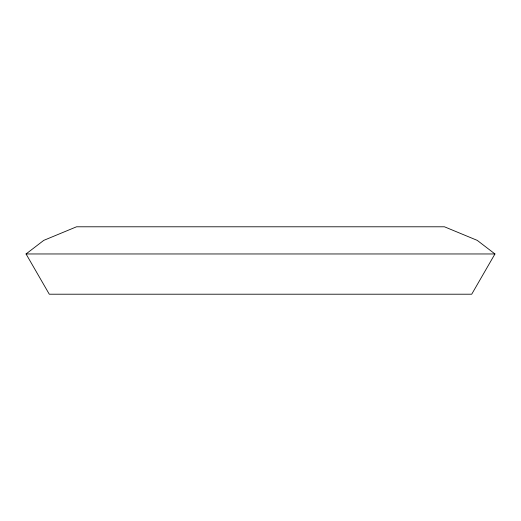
<?xml version="1.0" encoding="UTF-8"?>
<svg xmlns="http://www.w3.org/2000/svg" width="521" height="521" viewBox="0 0 521 521"><rect width="100%" height="100%" fill="white"/><g stroke="black" fill="none" stroke-linecap="round" stroke-linejoin="round"><path stroke-width="0.78" d="M494.95 253.961L471.713 294.209L49.287 294.209L26.05 253.961L43.751 240.376L76.548 226.791L444.452 226.791L477.249 240.376L494.95 253.961L26.05 253.961"/></g></svg>
